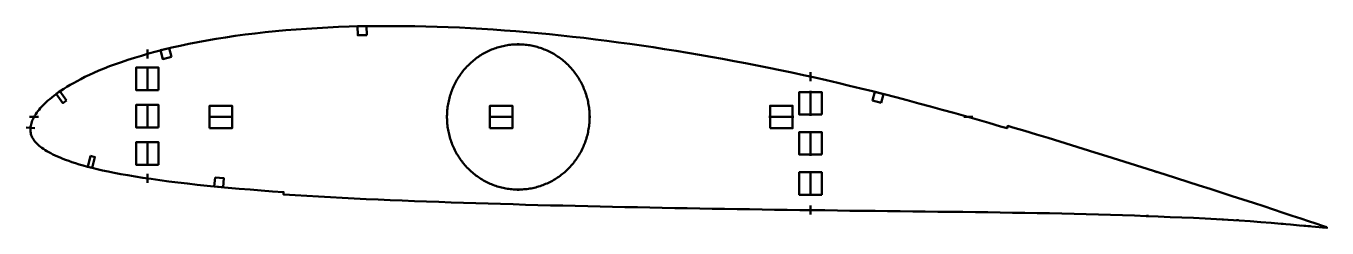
# Model space of a CAD drawing. Header units: metres. Extents: x -1 to 577, y 51 to 140.
import ezdxf

# ---------------------------------------------------------------- set-up
doc = ezdxf.new("R2010")
doc.units = ezdxf.units.M
doc.layers.add('Layer', color=1, linetype='Continuous', lineweight=50)

msp = doc.modelspace()

# ---------------------------------------------------------------- linework, layer by layer
at = {"layer": 'Layer'}
for p, q in [((52.5, 126.04), (52.5, 130.04)), ((217.5, 132.31), (217.5, 132.81)), ((52.5, 122.46), (52.5, 111.46)), ((347.5, 115.95), (347.5, 119.95)), ((347.5, 111.56), (347.5, 100.56)), ((52.5, 105.84), (52.5, 94.84)), ((4.07, 100), (0.07, 100)), ((90.69, 100), (79.69, 100)), ((185.77, 100), (185.27, 100)), ((215.36, 100), (204.36, 100)), ((249.23, 100), (249.73, 100)), ((340.03, 100), (329.03, 100)), ((415.65, 100), (419.65, 100)), ((2.49, 95.01), (-1.5, 95.31)), ((347.5, 93.74), (347.5, 82.74)), ((52.5, 89.23), (52.5, 78.23)), ((347.5, 75.91), (347.5, 64.91)), ((501.25, 75.64), (501.09, 75.16)), ((52.5, 74.65), (52.5, 70.65)), ((217.5, 67.69), (217.5, 67.19)), ((347.5, 60.53), (347.5, 56.53)), ((539.34, 63.44), (539.18, 62.97)), ((497.48, 56.39), (497.45, 55.89)), ((529.31, 54.47), (533.29, 54.16)), ((537.45, 54.45), (537.41, 53.95)), ((557.4, 52.94), (557.35, 52.44)), ((558.34, 57.2), (558.18, 56.72)), ((565.98, 51.65), (569.96, 51.34))]:
    msp.add_line(p, q, dxfattribs=at)
for points in [[(577.19, 50.93), (575.32, 51.56), (572.32, 52.55), (569.08, 53.64), (565.58, 54.81), (561.8, 56.06), (557.78, 57.38), (553.53, 58.79), (549.1, 60.26), (544.52, 61.77), (539.84, 63.28), (535.07, 64.8), (530.24, 66.37), (525.35, 67.96), (520.4, 69.56), (515.39, 71.17), (510.33, 72.77), (505.22, 74.38), (500.07, 76.01), (494.9, 77.66), (489.7, 79.31), (484.49, 80.96), (479.28, 82.59), (474.05, 84.2), (468.83, 85.81), (463.61, 87.43), (458.4, 89.05), (453.19, 90.66), (447.98, 92.23), (442.78, 93.78), (437.57, 95.3), (435.24, 95.98), (434.95, 94.97), (432.07, 95.81), (426.87, 97.34), (421.69, 98.84), (416.5, 100.33), (411.32, 101.78), (406.12, 103.21), (400.92, 104.62), (395.73, 106.02), (390.56, 107.42), (385.4, 108.78), (380.25, 110.11), (375.11, 111.41), (369.96, 112.67), (364.83, 113.92), (359.69, 115.15), (354.57, 116.35), (349.44, 117.52), (344.32, 118.65), (339.18, 119.75), (334.05, 120.82), (328.91, 121.88), (323.78, 122.92), (318.64, 123.93), (313.5, 124.9), (308.36, 125.85), (303.21, 126.76), (298.06, 127.66), (292.91, 128.54), (287.76, 129.39), (282.61, 130.21), (277.45, 130.99), (272.3, 131.75), (267.16, 132.49), (262.02, 133.2), (256.89, 133.88), (251.78, 134.53), (246.67, 135.15), (241.59, 135.73), (236.52, 136.28), (231.46, 136.8), (226.41, 137.29), (221.37, 137.74), (216.34, 138.16), (211.32, 138.54), (206.3, 138.89), (201.29, 139.21), (196.29, 139.49), (191.3, 139.74), (186.32, 139.96), (181.36, 140.13), (176.4, 140.27), (171.46, 140.38), (166.54, 140.44), (161.63, 140.47), (156.76, 140.47), (151.91, 140.43), (147.09, 140.34), (142.29, 140.22), (137.5, 140.04), (132.74, 139.82), (128.01, 139.58), (123.31, 139.29), (118.65, 138.95), (114.02, 138.56), (109.42, 138.12), (104.88, 137.66), (100.39, 137.17), (95.96, 136.63), (91.6, 136.03), (87.31, 135.39), (83.09, 134.7), (78.95, 133.98), (74.9, 133.24), (70.95, 132.48), (67.12, 131.68), (63.41, 130.86), (59.83, 130), (56.37, 129.11), (53.04, 128.2), (49.83, 127.27), (46.75, 126.34), (43.79, 125.39), (40.96, 124.44), (38.27, 123.49), (35.69, 122.53), (33.24, 121.56), (30.93, 120.6), (28.74, 119.65), (26.68, 118.71), (24.74, 117.78), (22.91, 116.86), (21.2, 115.96), (19.59, 115.08), (18.08, 114.22), (16.68, 113.38), (15.36, 112.56), (14.13, 111.76), (12.98, 110.97), (11.9, 110.2), (10.89, 109.44), (9.95, 108.71), (9.07, 107.97), (8.24, 107.26), (7.47, 106.56), (6.74, 105.86), (6.07, 105.18), (5.44, 104.51), (4.85, 103.85), (4.31, 103.2), (3.8, 102.56), (3.33, 101.93), (2.89, 101.3), (2.49, 100.68), (2.12, 100.08), (1.79, 99.51), (1.51, 98.93), (1.27, 98.35), (1.06, 97.78), (0.88, 97.21), (0.73, 96.61), (0.61, 96.09), (0.52, 95.59), (0.49, 95.05), (0.47, 94.49), (0.48, 93.96), (0.51, 93.44), (0.58, 92.92), (0.69, 92.4), (0.85, 91.87), (1.05, 91.35), (1.31, 90.83), (1.61, 90.3), (1.96, 89.77), (2.35, 89.25), (2.78, 88.73), (3.25, 88.22), (3.76, 87.71), (4.32, 87.21), (4.91, 86.71), (5.56, 86.23), (6.25, 85.74), (6.99, 85.27), (7.78, 84.79), (8.62, 84.31), (9.52, 83.83), (10.46, 83.35), (11.46, 82.87), (12.52, 82.38), (13.64, 81.9), (14.84, 81.41), (16.12, 80.92), (17.49, 80.42), (18.94, 79.92), (20.5, 79.41), (22.16, 78.89), (23.94, 78.36), (25.84, 77.84), (27.89, 77.31), (30.11, 76.78), (32.49, 76.24), (35.04, 75.69), (37.76, 75.14), (40.67, 74.58), (43.77, 74.03), (47.06, 73.48), (50.53, 72.94), (54.19, 72.4), (58.01, 71.87), (61.97, 71.34), (66.05, 70.81), (70.28, 70.31), (74.64, 69.83), (79.14, 69.36), (83.75, 68.92), (88.48, 68.5), (93.29, 68.08), (98.19, 67.66), (103.15, 67.26), (108.17, 66.89), (113.11, 66.55), (113.04, 65.5), (113.17, 65.49), (118.29, 65.17), (123.45, 64.85), (128.66, 64.54), (133.9, 64.24), (139.16, 63.96), (144.45, 63.7), (149.76, 63.46), (155.11, 63.23), (160.48, 63), (165.88, 62.77), (171.29, 62.55), (176.73, 62.35), (182.18, 62.16), (187.65, 61.97), (193.14, 61.8), (198.64, 61.62), (204.14, 61.44), (209.66, 61.27), (215.18, 61.11), (220.71, 60.96), (226.25, 60.81), (231.79, 60.66), (237.33, 60.53), (242.87, 60.39), (248.4, 60.26), (253.92, 60.13), (259.45, 60), (264.97, 59.89), (270.51, 59.78), (276.04, 59.68), (281.58, 59.58), (287.12, 59.47), (292.66, 59.36), (298.2, 59.26), (303.75, 59.17), (309.29, 59.09), (314.85, 59.01), (320.41, 58.91), (325.98, 58.8), (331.55, 58.71), (337.13, 58.63), (342.71, 58.58), (348.29, 58.52), (353.88, 58.44), (359.46, 58.36), (365.05, 58.27), (370.64, 58.21), (376.23, 58.17), (381.81, 58.12), (387.39, 58.06), (392.98, 57.98), (398.57, 57.9), (404.15, 57.84), (409.73, 57.79), (415.29, 57.74), (420.84, 57.67), (426.38, 57.59), (431.91, 57.5), (437.42, 57.4), (442.91, 57.31), (448.39, 57.22), (453.86, 57.11), (459.33, 56.99), (464.78, 56.87), (470.18, 56.73), (475.55, 56.59), (480.9, 56.43), (486.26, 56.27), (491.59, 56.11), (496.89, 55.91), (502.17, 55.69), (507.43, 55.47), (512.67, 55.26), (517.86, 55.04), (523.01, 54.78), (528.14, 54.5), (533.22, 54.21), (538.2, 53.9), (543.06, 53.56), (547.82, 53.21), (552.44, 52.85), (556.88, 52.49), (561.08, 52.12), (565.03, 51.76), (568.73, 51.43), (572.16, 51.1), (575.31, 50.79), (577.27, 50.58)], [(249.23, 100), (249.22, 100.68), (249.2, 101.36), (249.16, 102.04), (249.11, 102.71), (249.05, 103.39), (248.97, 104.06), (248.88, 104.74), (248.78, 105.41), (248.66, 106.08), (248.53, 106.74), (248.38, 107.4), (248.22, 108.06), (248.05, 108.72), (247.86, 109.37), (247.66, 110.02), (247.45, 110.66), (247.22, 111.3), (246.98, 111.93), (246.73, 112.56), (246.47, 113.18), (246.19, 113.8), (245.9, 114.41), (245.59, 115.02), (245.28, 115.61), (244.95, 116.21), (244.61, 116.79), (244.25, 117.37), (243.89, 117.94), (243.51, 118.5), (243.13, 119.05), (242.73, 119.59), (242.32, 120.13), (241.9, 120.66), (241.47, 121.17), (241.02, 121.68), (240.57, 122.18), (240.11, 122.67), (239.64, 123.15), (239.15, 123.62), (238.66, 124.07), (238.16, 124.52), (237.65, 124.96), (237.13, 125.38), (236.6, 125.8), (236.07, 126.2), (235.52, 126.59), (234.97, 126.97), (234.41, 127.34), (233.84, 127.7), (233.27, 128.04), (232.68, 128.37), (232.1, 128.69), (231.5, 129), (230.9, 129.29), (230.29, 129.57), (229.68, 129.84), (229.06, 130.09), (228.44, 130.33), (227.81, 130.56), (227.18, 130.77), (226.54, 130.97), (225.9, 131.16), (225.25, 131.33), (224.61, 131.49), (223.95, 131.64), (223.3, 131.77), (222.64, 131.89), (221.99, 131.99), (221.32, 132.08), (220.66, 132.15), (220, 132.21), (219.33, 132.26), (218.67, 132.29), (218, 132.31), (217.33, 132.31), (216.67, 132.3), (216, 132.28), (215.33, 132.24), (214.67, 132.19), (214.01, 132.12), (213.35, 132.04), (212.69, 131.94), (212.03, 131.83), (211.37, 131.71), (210.72, 131.57), (210.07, 131.42), (209.42, 131.25), (208.78, 131.07), (208.14, 130.88), (207.51, 130.67), (206.88, 130.45), (206.25, 130.21), (205.63, 129.97), (205.01, 129.71), (204.4, 129.43), (203.8, 129.15), (203.2, 128.85), (202.61, 128.53), (202.02, 128.21), (201.44, 127.87), (200.87, 127.52), (200.31, 127.16), (199.75, 126.79), (199.2, 126.4), (198.66, 126), (198.13, 125.59), (197.61, 125.17), (197.09, 124.74), (196.59, 124.3), (196.09, 123.85), (195.6, 123.38), (195.13, 122.91), (194.66, 122.43), (194.2, 121.93), (193.75, 121.43), (193.32, 120.92), (192.89, 120.39), (192.47, 119.86), (192.07, 119.32), (191.68, 118.77), (191.3, 118.22), (190.93, 117.65), (190.57, 117.08), (190.22, 116.5), (189.89, 115.91), (189.56, 115.32), (189.25, 114.72), (188.96, 114.11), (188.67, 113.49), (188.4, 112.87), (188.14, 112.25), (187.9, 111.62), (187.66, 110.98), (187.44, 110.34), (187.24, 109.69), (187.04, 109.04), (186.86, 108.39), (186.7, 107.73), (186.54, 107.07), (186.4, 106.41), (186.28, 105.74), (186.17, 105.07), (186.07, 104.4), (185.99, 103.73), (185.92, 103.05), (185.86, 102.37), (185.82, 101.7), (185.79, 101.02), (185.78, 100.34), (185.78, 99.66), (185.79, 98.98), (185.82, 98.3), (185.86, 97.63), (185.92, 96.95), (185.99, 96.27), (186.07, 95.6), (186.17, 94.93), (186.28, 94.26), (186.4, 93.59), (186.54, 92.93), (186.7, 92.27), (186.86, 91.61), (187.04, 90.96), (187.24, 90.31), (187.44, 89.66), (187.66, 89.02), (187.9, 88.38), (188.14, 87.75), (188.4, 87.13), (188.67, 86.51), (188.96, 85.89), (189.25, 85.28), (189.56, 84.68), (189.89, 84.09), (190.22, 83.5), (190.57, 82.92), (190.93, 82.35), (191.3, 81.78), (191.68, 81.23), (192.07, 80.68), (192.47, 80.14), (192.89, 79.61), (193.32, 79.08), (193.75, 78.57), (194.2, 78.07), (194.66, 77.57), (195.13, 77.09), (195.6, 76.62), (196.09, 76.15), (196.59, 75.7), (197.09, 75.26), (197.61, 74.83), (198.13, 74.41), (198.66, 74), (199.2, 73.6), (199.75, 73.21), (200.31, 72.84), (200.87, 72.48), (201.44, 72.13), (202.02, 71.79), (202.61, 71.47), (203.2, 71.15), (203.8, 70.85), (204.4, 70.57), (205.01, 70.29), (205.63, 70.03), (206.25, 69.79), (206.88, 69.55), (207.51, 69.33), (208.14, 69.12), (208.78, 68.93), (209.42, 68.75), (210.07, 68.58), (210.72, 68.43), (211.37, 68.29), (212.03, 68.17), (212.69, 68.06), (213.35, 67.96), (214.01, 67.88), (214.67, 67.81), (215.33, 67.76), (216, 67.72), (216.67, 67.7), (217.33, 67.69), (218, 67.69), (218.67, 67.71), (219.33, 67.74), (220, 67.79), (220.66, 67.85), (221.32, 67.92), (221.99, 68.01), (222.64, 68.11), (223.3, 68.23), (223.95, 68.36), (224.61, 68.51), (225.25, 68.67), (225.9, 68.84), (226.54, 69.03), (227.18, 69.23), (227.81, 69.44), (228.44, 69.67), (229.06, 69.91), (229.68, 70.16), (230.29, 70.43), (230.9, 70.71), (231.5, 71), (232.1, 71.31), (232.68, 71.63), (233.27, 71.96), (233.84, 72.3), (234.41, 72.66), (234.97, 73.03), (235.52, 73.41), (236.07, 73.8), (236.6, 74.2), (237.13, 74.62), (237.65, 75.04), (238.16, 75.48), (238.66, 75.93), (239.15, 76.38), (239.64, 76.85), (240.11, 77.33), (240.57, 77.82), (241.02, 78.32), (241.47, 78.83), (241.9, 79.34), (242.32, 79.87), (242.73, 80.41), (243.13, 80.95), (243.51, 81.5), (243.89, 82.06), (244.25, 82.63), (244.61, 83.21), (244.95, 83.79), (245.28, 84.39), (245.59, 84.98), (245.9, 85.59), (246.19, 86.2), (246.47, 86.82), (246.73, 87.44), (246.98, 88.07), (247.22, 88.7), (247.45, 89.34), (247.66, 89.98), (247.86, 90.63), (248.05, 91.28), (248.22, 91.94), (248.38, 92.6), (248.53, 93.26), (248.66, 93.92), (248.78, 94.59), (248.88, 95.26), (248.97, 95.94), (249.05, 96.61), (249.11, 97.29), (249.16, 97.96), (249.2, 98.64), (249.22, 99.32), (249.23, 100)]]:
    msp.add_lwpolyline(points, close=True, dxfattribs=at)
for points in [[(150.1, 136.39), (146.1, 136.33), (146.03, 140.33), (150.03, 140.39), (150.1, 136.39)], [(63.19, 126.69), (59.3, 125.76), (58.36, 129.65), (62.25, 130.58), (63.19, 126.69)], [(57.5, 111.96), (47.5, 111.96), (47.5, 121.96), (57.5, 121.96), (57.5, 111.96)], [(16.52, 107.35), (14.89, 106.19), (11.98, 110.26), (13.61, 111.42), (16.52, 107.35)], [(352.5, 101.06), (342.5, 101.06), (342.5, 111.06), (352.5, 111.06), (352.5, 101.06)], [(379, 106.3), (375.12, 107.28), (376.1, 111.16), (379.98, 110.18), (379, 106.3)], [(57.5, 95.34), (47.5, 95.34), (47.5, 105.34), (57.5, 105.34), (57.5, 95.34)], [(80.19, 95), (80.19, 105), (90.19, 105), (90.19, 95), (80.19, 95)], [(204.86, 95), (204.86, 105), (214.86, 105), (214.86, 95), (204.86, 95)], [(329.53, 95), (329.53, 105), (339.53, 105), (339.53, 95), (329.53, 95)], [(352.5, 83.24), (342.5, 83.24), (342.5, 93.24), (352.5, 93.24), (352.5, 83.24)], [(57.5, 78.73), (47.5, 78.73), (47.5, 88.73), (57.5, 88.73), (57.5, 78.73)], [(27.25, 82.64), (29.19, 82.14), (27.94, 77.3), (26.01, 77.8), (27.25, 82.64)], [(352.5, 65.41), (342.5, 65.41), (342.5, 75.41), (352.5, 75.41), (352.5, 65.41)], [(82.6, 73.04), (86.58, 72.69), (86.23, 68.7), (82.25, 69.06), (82.6, 73.04)]]:
    msp.add_lwpolyline(points, dxfattribs=at)

doc.saveas('drawing.dxf')
